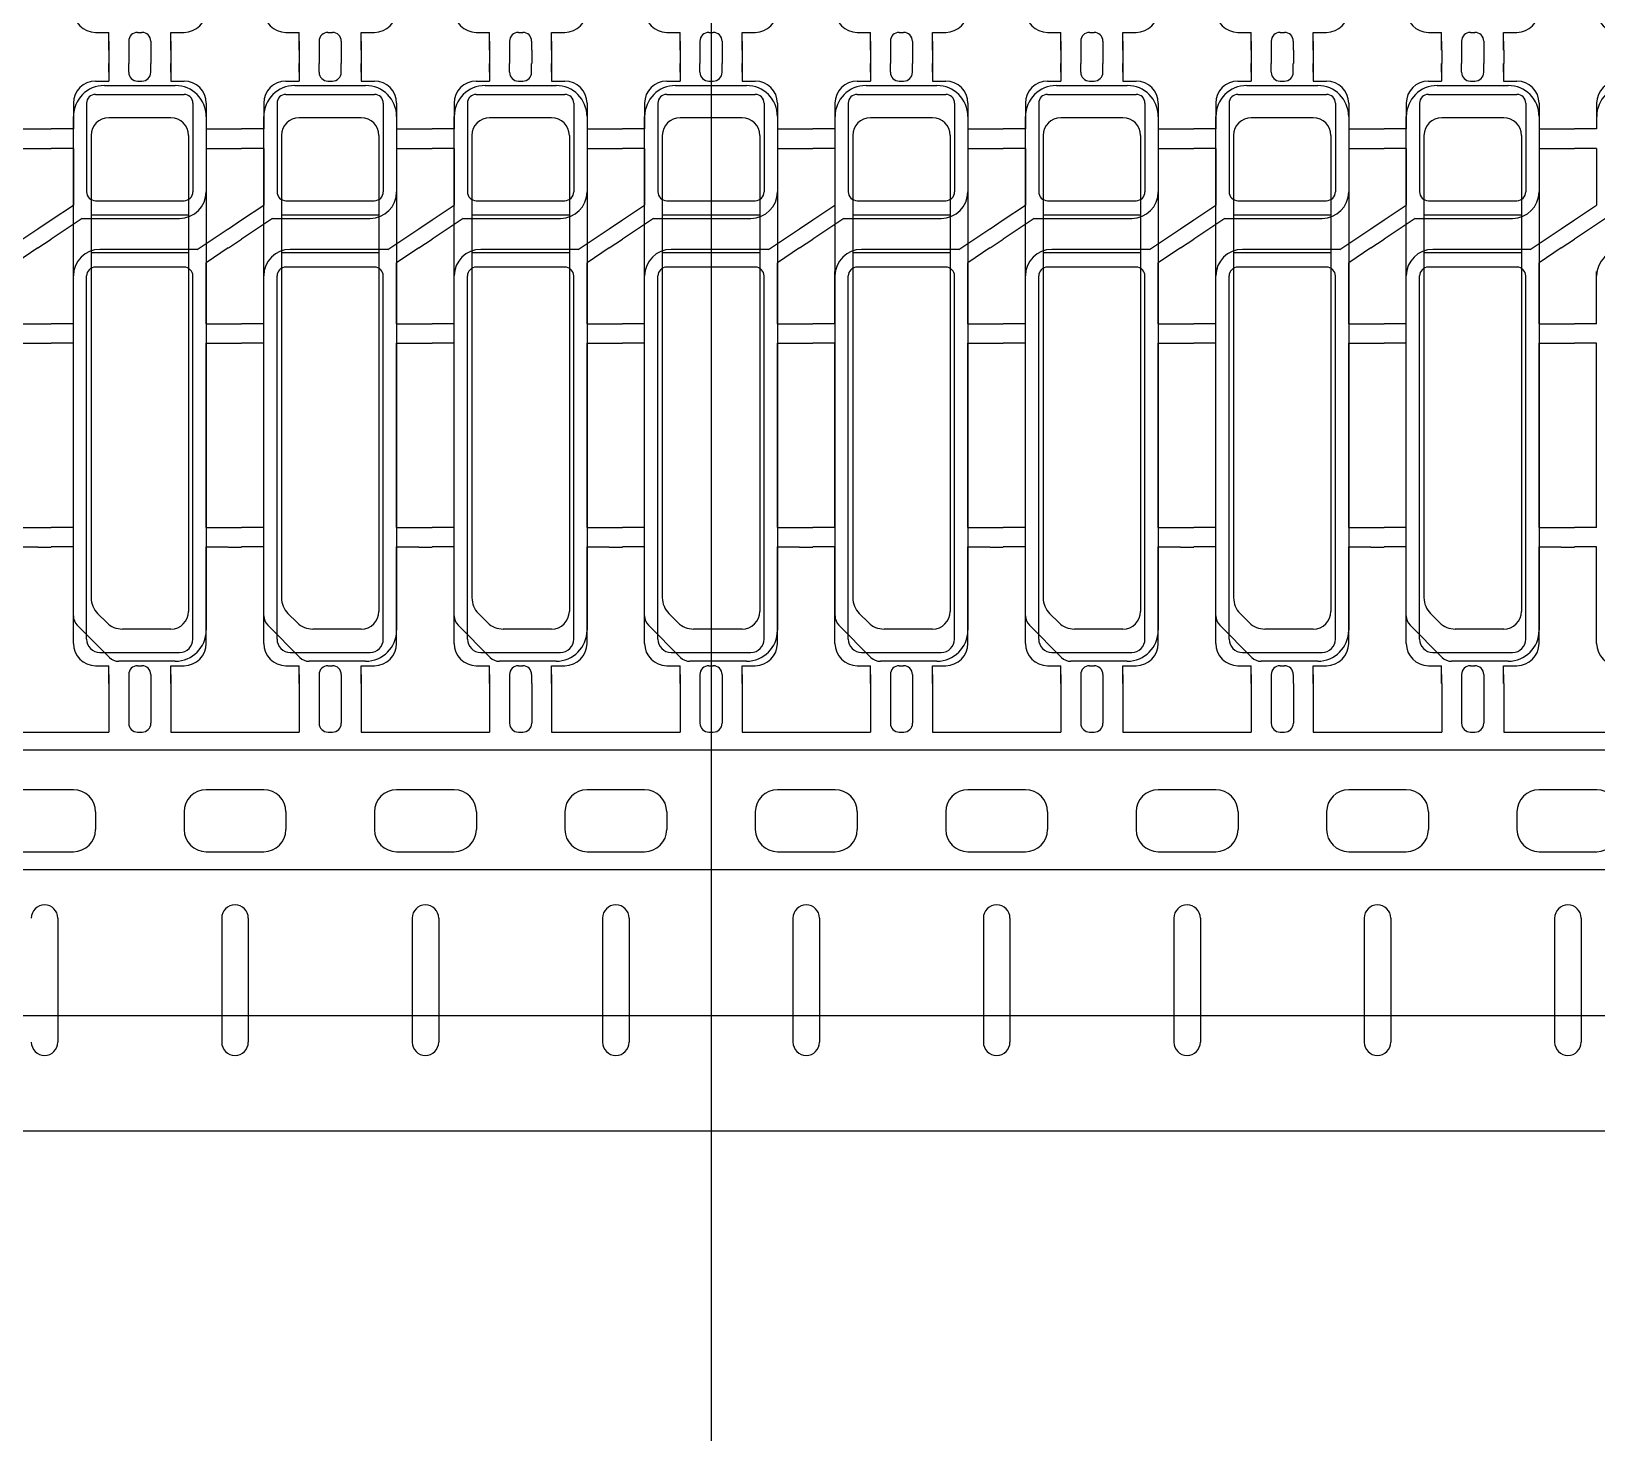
# Model space of a CAD drawing. Header units: millimetres. Extents: x -992 to 1678, y 98 to 1000.
# Drawn here: x -884.61 to -866.94, y 537.87 to 553.78 of the extents above; entities that cross this region are included whole.
import ezdxf

# ---------------------------------------------------------------- set-up
doc = ezdxf.new("R2010")
doc.units = ezdxf.units.MM
doc.linetypes.add('CENTER', pattern=[10.16, 6.35, -1.27, 1.27, -1.27])
doc.linetypes.add('HIDDEN', pattern=[1.905, 1.27, -0.635])
for name, color, linetype in [('1', 3, 'Continuous'), ('b etching', 1, 'Continuous'), ('CEN', 8, 'CENTER'), ('HID', 1, 'HIDDEN'), ('PPA', 2, 'Continuous')]:
    doc.layers.add(name, color=color, linetype=linetype)

# ---------------------------------------------------------------- blocks, each defined once
blk = doc.blocks.new('e1')
at = {"layer": '1'}
for p, q in [((-947.058, 906.581), (-947.058, 906.481)), ((-947.058, 906.481), (-947.058, 906.581)), ((-947.058, 906.581), (-947.058, 906.381)), ((-946.358, 906.581), (-946.358, 906.481)), ((-946.358, 906.481), (-946.358, 906.581)), ((-946.358, 906.581), (-946.358, 906.381)), ((-946.358, 906.381), (-946.208, 906.381)), ((-947.458, 906.131), (-947.458, 905.841)), ((-945.958, 906.131), (-945.958, 905.841)), ((-947.458, 905.841), (-947.708, 905.841)), ((-945.958, 905.841), (-945.708, 905.841)), ((-947.458, 905.621), (-947.708, 905.621)), ((-947.458, 905.621), (-947.458, 904.981)), ((-945.958, 905.621), (-945.958, 905.131)), ((-945.958, 905.621), (-945.708, 905.621)), ((-947.358, 904.831), (-946.258, 904.831)), ((-946.058, 904.481), (-947.158, 904.481)), ((-945.958, 903.641), (-945.958, 904.331)), ((-947.458, 903.641), (-947.458, 904.231)), ((-947.458, 903.641), (-947.708, 903.641)), ((-945.958, 903.641), (-945.708, 903.641)), ((-947.458, 903.421), (-947.708, 903.421)), ((-947.458, 901.341), (-947.458, 903.421)), ((-945.958, 901.341), (-945.958, 903.421)), ((-945.958, 903.421), (-945.708, 903.421)), ((-947.458, 901.341), (-947.708, 901.341)), ((-945.958, 901.341), (-945.708, 901.341)), ((-947.458, 901.121), (-947.708, 901.121)), ((-947.458, 900.031), (-947.458, 901.121)), ((-945.958, 900.031), (-945.958, 901.121)), ((-945.958, 901.121), (-945.708, 901.121)), ((-947.058, 899.581), (-947.058, 899.781)), ((-947.058, 899.581), (-947.058, 899.681)), ((-947.058, 899.681), (-947.058, 899.581)), ((-946.358, 899.781), (-946.208, 899.781)), ((-946.358, 899.581), (-946.358, 899.781)), ((-946.358, 899.581), (-946.358, 899.681)), ((-946.358, 899.681), (-946.358, 899.581))]:
    blk.add_line(p, q, dxfattribs=at)
at = {"layer": '1', "linetype": 'ByBlock'}
for p, q in [((-946.833, 906.481), (-946.833, 906.581)), ((-946.583, 906.481), (-946.583, 906.581)), ((-947.208, 906.381), (-947.058, 906.381)), ((-946.733, 906.381), (-946.683, 906.381)), ((-947.708, 904.814), (-947.458, 904.981)), ((-947.358, 904.831), (-947.708, 904.597)), ((-946.058, 904.481), (-945.708, 904.714)), ((-945.708, 904.497), (-945.958, 904.331)), ((-947.208, 899.781), (-947.058, 899.781)), ((-946.833, 899.681), (-946.833, 899.581)), ((-946.733, 899.781), (-946.683, 899.781)), ((-946.583, 899.681), (-946.583, 899.581))]:
    blk.add_line(p, q, dxfattribs=at)
at = {"layer": '1'}
for centre, radius, start, end in [((-947.208, 906.131), 0.25, 90, 180), ((-946.208, 906.131), 0.25, 0, 90), ((-946.258, 905.131), 0.3, 270, 0), ((-947.158, 904.181), 0.3, 90, 180), ((-947.208, 900.031), 0.25, 180, 270), ((-946.208, 900.031), 0.25, 270, 0)]:
    blk.add_arc(centre, radius, start, end, dxfattribs=at)
at = {"layer": '1', "linetype": 'ByBlock'}
for centre, start, end in [((-946.733, 906.481), 180, 270), ((-946.683, 906.481), 270, 0), ((-946.733, 899.681), 90, 180), ((-946.683, 899.681), 0, 90)]:
    blk.add_arc(centre, 0.1, start, end, dxfattribs=at)
blk = doc.blocks.new('e2')
at = {"layer": 'b etching', "linetype": 'ByBlock'}
for p, q in [((-947.208, 906.231), (-946.208, 906.231)), ((-947.308, 906.131), (-947.308, 905.131)), ((-946.108, 906.131), (-946.108, 905.131)), ((-947.208, 905.031), (-946.208, 905.031)), ((-946.208, 904.281), (-947.208, 904.281)), ((-947.308, 900.081), (-947.308, 904.181)), ((-946.108, 900.081), (-946.108, 904.181)), ((-947.158, 899.931), (-946.258, 899.931))]:
    blk.add_line(p, q, dxfattribs=at)
for centre, radius, start, end in [((-947.208, 906.131), 0.1, 90, 180), ((-946.208, 906.131), 0.1, 360, 90), ((-947.208, 905.131), 0.1, 180, 270), ((-946.208, 905.131), 0.1, 270, 360), ((-947.208, 904.181), 0.1, 90, 180), ((-946.208, 904.181), 0.1, 0, 90), ((-947.158, 900.081), 0.15, 180, 270), ((-946.258, 900.081), 0.15, 270, 0)]:
    blk.add_arc(centre, radius, start, end, dxfattribs=at)

msp = doc.modelspace()

# ---------------------------------------------------------------- linework, layer by layer
at = {"layer": '1', "linetype": 'ByBlock'}
for p, q in [((-883.73553085, 553.57062093), (-883.73553085, 553.42062093)), ((-883.51053085, 553.57062093), (-883.51053085, 553.42062093)), ((-883.26053085, 553.57062093), (-883.26053085, 553.42062093)), ((-883.03553085, 553.57062093), (-883.03553085, 553.42062093)), ((-881.58553085, 553.57062093), (-881.58553085, 553.42062093)), ((-881.36053085, 553.57062093), (-881.36053085, 553.42062093)), ((-881.11053085, 553.57062093), (-881.11053085, 553.42062093)), ((-880.88553085, 553.57062093), (-880.88553085, 553.42062093)), ((-879.43553085, 553.57062093), (-879.43553085, 553.42062093)), ((-879.21053085, 553.57062093), (-879.21053085, 553.42062093)), ((-878.96053085, 553.57062093), (-878.96053085, 553.42062093)), ((-878.73553085, 553.57062093), (-878.73553085, 553.42062093)), ((-877.28553085, 553.57062093), (-877.28553085, 553.42062093)), ((-877.06053085, 553.57062093), (-877.06053085, 553.42062093)), ((-876.81053085, 553.57062093), (-876.81053085, 553.42062093)), ((-876.58553085, 553.57062093), (-876.58553085, 553.42062093)), ((-875.13553085, 553.57062093), (-875.13553085, 553.42062093)), ((-874.91053085, 553.57062093), (-874.91053085, 553.42062093)), ((-874.66053085, 553.57062093), (-874.66053085, 553.42062093)), ((-874.43553085, 553.57062093), (-874.43553085, 553.42062093)), ((-872.98553085, 553.57062093), (-872.98553085, 553.42062093)), ((-872.76053085, 553.57062093), (-872.76053085, 553.42062093)), ((-872.51053085, 553.57062093), (-872.51053085, 553.42062093)), ((-872.28553085, 553.57062093), (-872.28553085, 553.42062093)), ((-870.83553085, 553.57062093), (-870.83553085, 553.42062093)), ((-870.61053085, 553.57062093), (-870.61053085, 553.42062093)), ((-870.36053085, 553.57062093), (-870.36053085, 553.42062093)), ((-870.13553085, 553.57062093), (-870.13553085, 553.42062093)), ((-868.68553085, 553.57062093), (-868.68553085, 553.42062093)), ((-868.46053085, 553.57062093), (-868.46053085, 553.42062093)), ((-868.21053085, 553.57062093), (-868.21053085, 553.42062093)), ((-867.98553085, 553.57062093), (-867.98553085, 553.42062093)), ((-884.53553085, 552.68062093), (-884.38553085, 552.68062093)), ((-882.38553085, 552.68062093), (-882.23553085, 552.68062093)), ((-880.23553085, 552.68062093), (-880.08553085, 552.68062093)), ((-878.08553085, 552.68062093), (-877.93553085, 552.68062093)), ((-875.93553085, 552.68062093), (-875.78553085, 552.68062093)), ((-873.78553085, 552.68062093), (-873.63553085, 552.68062093)), ((-871.63553085, 552.68062093), (-871.48553085, 552.68062093)), ((-869.48553085, 552.68062093), (-869.33553085, 552.68062093)), ((-867.33553085, 552.68062093), (-867.18553085, 552.68062093)), ((-884.53553085, 552.46062093), (-884.38553085, 552.46062093)), ((-882.38553085, 552.46062093), (-882.23553085, 552.46062093)), ((-880.23553085, 552.46062093), (-880.08553085, 552.46062093)), ((-878.08553085, 552.46062093), (-877.93553085, 552.46062093)), ((-875.93553085, 552.46062093), (-875.78553085, 552.46062093)), ((-873.78553085, 552.46062093), (-873.63553085, 552.46062093)), ((-871.63553085, 552.46062093), (-871.48553085, 552.46062093)), ((-869.48553085, 552.46062093), (-869.33553085, 552.46062093)), ((-867.33553085, 552.46062093), (-867.18553085, 552.46062093)), ((-884.53553085, 551.55395426), (-884.38553085, 551.65395426)), ((-882.38553085, 551.55395426), (-882.23553085, 551.65395426)), ((-880.23553085, 551.55395426), (-880.08553085, 551.65395426)), ((-878.08553085, 551.55395426), (-877.93553085, 551.65395426)), ((-875.93553085, 551.55395426), (-875.78553085, 551.65395426)), ((-873.78553085, 551.55395426), (-873.63553085, 551.65395426)), ((-871.63553085, 551.55395426), (-871.48553085, 551.65395426)), ((-869.48553085, 551.55395426), (-869.33553085, 551.65395426)), ((-867.33553085, 551.55395426), (-867.18553085, 551.65395426)), ((-884.53553085, 551.33728759), (-884.38553085, 551.43728759)), ((-882.38553085, 551.33728759), (-882.23553085, 551.43728759)), ((-880.23553085, 551.33728759), (-880.08553085, 551.43728759)), ((-878.08553085, 551.33728759), (-877.93553085, 551.43728759)), ((-875.93553085, 551.33728759), (-875.78553085, 551.43728759)), ((-873.78553085, 551.33728759), (-873.63553085, 551.43728759)), ((-871.63553085, 551.33728759), (-871.48553085, 551.43728759)), ((-869.48553085, 551.33728759), (-869.33553085, 551.43728759)), ((-867.33553085, 551.33728759), (-867.18553085, 551.43728759)), ((-884.53553085, 550.48062093), (-884.38553085, 550.48062093)), ((-882.38553085, 550.48062093), (-882.23553085, 550.48062093)), ((-880.23553085, 550.48062093), (-880.08553085, 550.48062093)), ((-878.08553085, 550.48062093), (-877.93553085, 550.48062093)), ((-875.93553085, 550.48062093), (-875.78553085, 550.48062093)), ((-873.78553085, 550.48062093), (-873.63553085, 550.48062093)), ((-871.63553085, 550.48062093), (-871.48553085, 550.48062093)), ((-869.48553085, 550.48062093), (-869.33553085, 550.48062093)), ((-867.33553085, 550.48062093), (-867.18553085, 550.48062093)), ((-884.53553085, 550.26062093), (-884.38553085, 550.26062093)), ((-882.38553085, 550.26062093), (-882.23553085, 550.26062093)), ((-880.23553085, 550.26062093), (-880.08553085, 550.26062093)), ((-878.08553085, 550.26062093), (-877.93553085, 550.26062093)), ((-875.93553085, 550.26062093), (-875.78553085, 550.26062093)), ((-873.78553085, 550.26062093), (-873.63553085, 550.26062093)), ((-871.63553085, 550.26062093), (-871.48553085, 550.26062093)), ((-869.48553085, 550.26062093), (-869.33553085, 550.26062093)), ((-867.33553085, 550.26062093), (-867.18553085, 550.26062093)), ((-884.53553085, 548.18062093), (-884.38553085, 548.18062093)), ((-882.38553085, 548.18062093), (-882.23553085, 548.18062093)), ((-880.23553085, 548.18062093), (-880.08553085, 548.18062093)), ((-878.08553085, 548.18062093), (-877.93553085, 548.18062093)), ((-875.93553085, 548.18062093), (-875.78553085, 548.18062093)), ((-873.78553085, 548.18062093), (-873.63553085, 548.18062093)), ((-871.63553085, 548.18062093), (-871.48553085, 548.18062093)), ((-869.48553085, 548.18062093), (-869.33553085, 548.18062093)), ((-867.33553085, 548.18062093), (-867.18553085, 548.18062093)), ((-884.53553085, 547.96062093), (-884.38553085, 547.96062093)), ((-882.38553085, 547.96062093), (-882.23553085, 547.96062093)), ((-880.23553085, 547.96062093), (-880.08553085, 547.96062093)), ((-878.08553085, 547.96062093), (-877.93553085, 547.96062093)), ((-875.93553085, 547.96062093), (-875.78553085, 547.96062093)), ((-873.78553085, 547.96062093), (-873.63553085, 547.96062093)), ((-871.63553085, 547.96062093), (-871.48553085, 547.96062093)), ((-869.48553085, 547.96062093), (-869.33553085, 547.96062093)), ((-867.33553085, 547.96062093), (-867.18553085, 547.96062093)), ((-883.73553085, 546.42062093), (-883.73553085, 545.87062093)), ((-883.73553085, 546.42062093), (-883.73553085, 546.12062093)), ((-883.51053085, 546.42062093), (-883.51053085, 545.97062093)), ((-883.51053085, 546.42062093), (-883.51053085, 546.12062093)), ((-883.26053085, 546.42062093), (-883.26053085, 545.97062093)), ((-883.26053085, 546.42062093), (-883.26053085, 546.12062093)), ((-883.03553085, 546.42062093), (-883.03553085, 545.87062093)), ((-883.03553085, 546.42062093), (-883.03553085, 546.12062093)), ((-881.58553085, 546.42062093), (-881.58553085, 545.87062093)), ((-881.58553085, 546.42062093), (-881.58553085, 546.12062093)), ((-881.36053085, 546.42062093), (-881.36053085, 545.97062093)), ((-881.36053085, 546.42062093), (-881.36053085, 546.12062093)), ((-881.11053085, 546.42062093), (-881.11053085, 545.97062093)), ((-881.11053085, 546.42062093), (-881.11053085, 546.12062093)), ((-880.88553085, 546.42062093), (-880.88553085, 545.87062093)), ((-880.88553085, 546.42062093), (-880.88553085, 546.12062093)), ((-879.43553085, 546.42062093), (-879.43553085, 545.87062093)), ((-879.43553085, 546.42062093), (-879.43553085, 546.12062093)), ((-879.21053085, 546.42062093), (-879.21053085, 545.97062093)), ((-879.21053085, 546.42062093), (-879.21053085, 546.12062093)), ((-878.96053085, 546.42062093), (-878.96053085, 545.97062093)), ((-878.96053085, 546.42062093), (-878.96053085, 546.12062093)), ((-878.73553085, 546.42062093), (-878.73553085, 545.87062093)), ((-878.73553085, 546.42062093), (-878.73553085, 546.12062093)), ((-877.28553085, 546.42062093), (-877.28553085, 545.87062093)), ((-877.28553085, 546.42062093), (-877.28553085, 546.12062093)), ((-877.06053085, 546.42062093), (-877.06053085, 545.97062093)), ((-877.06053085, 546.42062093), (-877.06053085, 546.12062093)), ((-876.81053085, 546.42062093), (-876.81053085, 545.97062093)), ((-876.81053085, 546.42062093), (-876.81053085, 546.12062093)), ((-876.58553085, 546.42062093), (-876.58553085, 545.87062093)), ((-876.58553085, 546.42062093), (-876.58553085, 546.12062093)), ((-875.13553085, 546.42062093), (-875.13553085, 545.87062093)), ((-875.13553085, 546.42062093), (-875.13553085, 546.12062093)), ((-874.91053085, 546.42062093), (-874.91053085, 545.97062093)), ((-874.91053085, 546.42062093), (-874.91053085, 546.12062093)), ((-874.66053085, 546.42062093), (-874.66053085, 545.97062093)), ((-874.66053085, 546.42062093), (-874.66053085, 546.12062093)), ((-874.43553085, 546.42062093), (-874.43553085, 545.87062093)), ((-874.43553085, 546.42062093), (-874.43553085, 546.12062093)), ((-872.98553085, 546.42062093), (-872.98553085, 545.87062093)), ((-872.98553085, 546.42062093), (-872.98553085, 546.12062093)), ((-872.76053085, 546.42062093), (-872.76053085, 545.97062093)), ((-872.76053085, 546.42062093), (-872.76053085, 546.12062093)), ((-872.51053085, 546.42062093), (-872.51053085, 545.97062093)), ((-872.51053085, 546.42062093), (-872.51053085, 546.12062093)), ((-872.28553085, 546.42062093), (-872.28553085, 545.87062093)), ((-872.28553085, 546.42062093), (-872.28553085, 546.12062093)), ((-870.83553085, 546.42062093), (-870.83553085, 545.87062093)), ((-870.83553085, 546.42062093), (-870.83553085, 546.12062093)), ((-870.61053085, 546.42062093), (-870.61053085, 545.97062093)), ((-870.61053085, 546.42062093), (-870.61053085, 546.12062093)), ((-870.36053085, 546.42062093), (-870.36053085, 545.97062093)), ((-870.36053085, 546.42062093), (-870.36053085, 546.12062093)), ((-870.13553085, 546.42062093), (-870.13553085, 545.87062093)), ((-870.13553085, 546.42062093), (-870.13553085, 546.12062093)), ((-868.68553085, 546.42062093), (-868.68553085, 545.87062093)), ((-868.68553085, 546.42062093), (-868.68553085, 546.12062093)), ((-868.46053085, 546.42062093), (-868.46053085, 545.97062093)), ((-868.46053085, 546.42062093), (-868.46053085, 546.12062093)), ((-868.21053085, 546.42062093), (-868.21053085, 545.97062093)), ((-868.21053085, 546.42062093), (-868.21053085, 546.12062093)), ((-867.98553085, 546.42062093), (-867.98553085, 545.87062093)), ((-867.98553085, 546.42062093), (-867.98553085, 546.12062093)), ((-885.18553085, 545.87062093), (-883.73553085, 545.87062093)), ((-883.41053085, 545.87062093), (-883.36053085, 545.87062093)), ((-883.03553085, 545.87062093), (-881.58553085, 545.87062093)), ((-881.26053085, 545.87062093), (-881.21053085, 545.87062093)), ((-880.88553085, 545.87062093), (-879.43553085, 545.87062093)), ((-879.11053085, 545.87062093), (-879.06053085, 545.87062093)), ((-878.73553085, 545.87062093), (-877.28553085, 545.87062093)), ((-876.96053085, 545.87062093), (-876.91053085, 545.87062093)), ((-876.58553085, 545.87062093), (-875.13553085, 545.87062093)), ((-874.81053085, 545.87062093), (-874.76053085, 545.87062093)), ((-874.43553085, 545.87062093), (-872.98553085, 545.87062093)), ((-872.66053085, 545.87062093), (-872.61053085, 545.87062093)), ((-872.28553085, 545.87062093), (-870.83553085, 545.87062093)), ((-870.51053085, 545.87062093), (-870.46053085, 545.87062093)), ((-870.13553085, 545.87062093), (-868.68553085, 545.87062093)), ((-868.36053085, 545.87062093), (-868.31053085, 545.87062093)), ((-867.98553085, 545.87062093), (-866.53553085, 545.87062093)), ((-884.13553085, 545.22062093), (-884.78553085, 545.22062093)), ((-881.98553085, 545.22062093), (-882.63553085, 545.22062093)), ((-879.83553085, 545.22062093), (-880.48553085, 545.22062093)), ((-877.68553085, 545.22062093), (-878.33553085, 545.22062093)), ((-875.53553085, 545.22062093), (-876.18553085, 545.22062093)), ((-873.38553085, 545.22062093), (-874.03553085, 545.22062093)), ((-871.23553085, 545.22062093), (-871.88553085, 545.22062093)), ((-869.08553085, 545.22062093), (-869.73553085, 545.22062093)), ((-866.93553085, 545.22062093), (-867.58553085, 545.22062093)), ((-883.88553085, 544.97062093), (-883.88553085, 544.77062093)), ((-882.88553085, 544.97062093), (-882.88553085, 544.77062093)), ((-881.73553085, 544.97062093), (-881.73553085, 544.77062093)), ((-880.73553085, 544.97062093), (-880.73553085, 544.77062093)), ((-879.58553085, 544.97062093), (-879.58553085, 544.77062093)), ((-878.58553085, 544.97062093), (-878.58553085, 544.77062093)), ((-877.43553085, 544.97062093), (-877.43553085, 544.77062093)), ((-876.43553085, 544.97062093), (-876.43553085, 544.77062093)), ((-875.28553085, 544.97062093), (-875.28553085, 544.77062093)), ((-874.28553085, 544.97062093), (-874.28553085, 544.77062093)), ((-873.13553085, 544.97062093), (-873.13553085, 544.77062093)), ((-872.13553085, 544.97062093), (-872.13553085, 544.77062093)), ((-870.98553085, 544.97062093), (-870.98553085, 544.77062093)), ((-869.98553085, 544.97062093), (-869.98553085, 544.77062093)), ((-868.83553085, 544.97062093), (-868.83553085, 544.77062093)), ((-867.83553085, 544.97062093), (-867.83553085, 544.77062093)), ((-876.93553085, 541.37062093), (-847.08553085, 541.37062093))]:
    msp.add_line(p, q, dxfattribs=at)
at = {"layer": '1'}
for p, q in [((-884.78553085, 544.52062093), (-884.13553085, 544.52062093)), ((-882.63553085, 544.52062093), (-881.98553085, 544.52062093)), ((-880.48553085, 544.52062093), (-879.83553085, 544.52062093)), ((-878.33553085, 544.52062093), (-877.68553085, 544.52062093)), ((-876.18553085, 544.52062093), (-875.53553085, 544.52062093)), ((-874.03553085, 544.52062093), (-873.38553085, 544.52062093)), ((-871.88553085, 544.52062093), (-871.23553085, 544.52062093)), ((-869.73553085, 544.52062093), (-869.08553085, 544.52062093)), ((-867.58553085, 544.52062093), (-866.93553085, 544.52062093)), ((-884.31053085, 543.77062093), (-884.31053085, 542.37062093)), ((-884.31053085, 543.77062093), (-884.31053085, 542.37062093)), ((-882.46053085, 543.77062093), (-882.46053085, 542.37062093)), ((-882.46053085, 543.77062093), (-882.46053085, 542.37062093)), ((-882.16053085, 543.77062093), (-882.16053085, 542.37062093)), ((-882.16053085, 543.77062093), (-882.16053085, 542.37062093)), ((-880.31053085, 543.77062093), (-880.31053085, 542.37062093)), ((-880.31053085, 543.77062093), (-880.31053085, 542.37062093)), ((-880.01053085, 543.77062093), (-880.01053085, 542.37062093)), ((-880.01053085, 543.77062093), (-880.01053085, 542.37062093)), ((-878.16053085, 543.77062093), (-878.16053085, 542.37062093)), ((-878.16053085, 543.77062093), (-878.16053085, 542.37062093)), ((-877.86053085, 543.77062093), (-877.86053085, 542.37062093)), ((-877.86053085, 543.77062093), (-877.86053085, 542.37062093)), ((-876.01053085, 543.77062093), (-876.01053085, 542.37062093)), ((-876.01053085, 543.77062093), (-876.01053085, 542.37062093)), ((-875.71053085, 543.77062093), (-875.71053085, 542.37062093)), ((-875.71053085, 543.77062093), (-875.71053085, 542.37062093)), ((-873.86053085, 543.77062093), (-873.86053085, 542.37062093)), ((-873.86053085, 543.77062093), (-873.86053085, 542.37062093)), ((-873.56053085, 543.77062093), (-873.56053085, 542.37062093)), ((-873.56053085, 543.77062093), (-873.56053085, 542.37062093)), ((-871.71053085, 543.77062093), (-871.71053085, 542.37062093)), ((-871.71053085, 543.77062093), (-871.71053085, 542.37062093)), ((-871.41053085, 543.77062093), (-871.41053085, 542.37062093)), ((-871.41053085, 543.77062093), (-871.41053085, 542.37062093)), ((-869.56053085, 543.77062093), (-869.56053085, 542.37062093)), ((-869.56053085, 543.77062093), (-869.56053085, 542.37062093)), ((-869.26053085, 543.77062093), (-869.26053085, 542.37062093)), ((-869.26053085, 543.77062093), (-869.26053085, 542.37062093)), ((-867.41053085, 543.77062093), (-867.41053085, 542.37062093)), ((-867.41053085, 543.77062093), (-867.41053085, 542.37062093)), ((-867.11053085, 543.77062093), (-867.11053085, 542.37062093)), ((-867.11053085, 543.77062093), (-867.11053085, 542.37062093)), ((-906.78553085, 541.37062093), (-876.93553085, 541.37062093))]:
    msp.add_line(p, q, dxfattribs=at)
at = {"layer": '1', "linetype": 'ByBlock'}
for centre, radius, start, end in [((-883.41053085, 545.97062093), 0.1, 180, 270), ((-883.36053085, 545.97062093), 0.1, 270, 0), ((-881.26053085, 545.97062093), 0.1, 180, 270), ((-881.21053085, 545.97062093), 0.1, 270, 0), ((-879.11053085, 545.97062093), 0.1, 180, 270), ((-879.06053085, 545.97062093), 0.1, 270, 0), ((-876.96053085, 545.97062093), 0.1, 180, 270), ((-876.91053085, 545.97062093), 0.1, 270, 0), ((-874.81053085, 545.97062093), 0.1, 180, 270), ((-874.76053085, 545.97062093), 0.1, 270, 0), ((-872.66053085, 545.97062093), 0.1, 180, 270), ((-872.61053085, 545.97062093), 0.1, 270, 0), ((-870.51053085, 545.97062093), 0.1, 180, 270), ((-870.46053085, 545.97062093), 0.1, 270, 0), ((-868.36053085, 545.97062093), 0.1, 180, 270), ((-868.31053085, 545.97062093), 0.1, 270, 0), ((-884.13553085, 544.97062093), 0.25, 360, 90), ((-882.63553085, 544.97062093), 0.25, 90, 180), ((-881.98553085, 544.97062093), 0.25, 360, 90), ((-880.48553085, 544.97062093), 0.25, 90, 180), ((-879.83553085, 544.97062093), 0.25, 360, 90), ((-878.33553085, 544.97062093), 0.25, 90, 180), ((-877.68553085, 544.97062093), 0.25, 360, 90), ((-876.18553085, 544.97062093), 0.25, 90, 180), ((-875.53553085, 544.97062093), 0.25, 360, 90), ((-874.03553085, 544.97062093), 0.25, 90, 180), ((-873.38553085, 544.97062093), 0.25, 360, 90), ((-871.88553085, 544.97062093), 0.25, 90, 180), ((-871.23553085, 544.97062093), 0.25, 360, 90), ((-869.73553085, 544.97062093), 0.25, 90, 180), ((-869.08553085, 544.97062093), 0.25, 360, 90), ((-867.58553085, 544.97062093), 0.25, 90, 180), ((-866.93553085, 544.97062093), 0.25, 360, 90), ((-884.13553085, 544.77062093), 0.25, 270, 360), ((-882.63553085, 544.77062093), 0.25, 180, 270), ((-881.98553085, 544.77062093), 0.25, 270, 360), ((-880.48553085, 544.77062093), 0.25, 180, 270), ((-879.83553085, 544.77062093), 0.25, 270, 360), ((-878.33553085, 544.77062093), 0.25, 180, 270), ((-877.68553085, 544.77062093), 0.25, 270, 360), ((-876.18553085, 544.77062093), 0.25, 180, 270), ((-875.53553085, 544.77062093), 0.25, 270, 360), ((-874.03553085, 544.77062093), 0.25, 180, 270), ((-873.38553085, 544.77062093), 0.25, 270, 360), ((-871.88553085, 544.77062093), 0.25, 180, 270), ((-871.23553085, 544.77062093), 0.25, 270, 360), ((-869.73553085, 544.77062093), 0.25, 180, 270), ((-869.08553085, 544.77062093), 0.25, 270, 360), ((-867.58553085, 544.77062093), 0.25, 180, 270), ((-866.93553085, 544.77062093), 0.25, 270, 360)]:
    msp.add_arc(centre, radius, start, end, dxfattribs=at)
at = {"layer": '1'}
for centre, start, end in [((-884.46053085, 543.77062093), 0, 180), ((-884.46053085, 543.77062093), 0, 180), ((-882.31053085, 543.77062093), 0, 180), ((-882.31053085, 543.77062093), 0, 180), ((-880.16053085, 543.77062093), 0, 180), ((-880.16053085, 543.77062093), 0, 180), ((-878.01053085, 543.77062093), 0, 180), ((-878.01053085, 543.77062093), 0, 180), ((-875.86053085, 543.77062093), 0, 180), ((-875.86053085, 543.77062093), 0, 180), ((-873.71053085, 543.77062093), 0, 180), ((-873.71053085, 543.77062093), 0, 180), ((-871.56053085, 543.77062093), 0, 180), ((-871.56053085, 543.77062093), 0, 180), ((-869.41053085, 543.77062093), 0, 180), ((-869.41053085, 543.77062093), 0, 180), ((-867.26053085, 543.77062093), 0, 180), ((-867.26053085, 543.77062093), 0, 180), ((-884.46053085, 542.37062093), 180, 0), ((-884.46053085, 542.37062093), 180, 0), ((-882.31053085, 542.37062093), 180, 0), ((-882.31053085, 542.37062093), 180, 0), ((-880.16053085, 542.37062093), 180, 0), ((-880.16053085, 542.37062093), 180, 0), ((-878.01053085, 542.37062093), 180, 0), ((-878.01053085, 542.37062093), 180, 0), ((-875.86053085, 542.37062093), 180, 0), ((-875.86053085, 542.37062093), 180, 0), ((-873.71053085, 542.37062093), 180, 0), ((-873.71053085, 542.37062093), 180, 0), ((-871.56053085, 542.37062093), 180, 0), ((-871.56053085, 542.37062093), 180, 0), ((-869.41053085, 542.37062093), 180, 0), ((-869.41053085, 542.37062093), 180, 0), ((-867.26053085, 542.37062093), 180, 0), ((-867.26053085, 542.37062093), 180, 0)]:
    msp.add_arc(centre, 0.15, start, end, dxfattribs=at)
at = {"layer": 'CEN', "linetype": 'ByBlock'}
for p, q in [((-876.93553085, 604.87062093), (-876.93553085, 537.87062093)), ((-909.21053085, 542.67062093), (-660.56053085, 542.67062093))]:
    msp.add_line(p, q, dxfattribs=at)
at = {"layer": 'HID', "linetype": 'ByBlock'}
msp.add_line((-901.88553085, 545.67062093), (-851.98553085, 545.67062093), dxfattribs=at)
at = {"layer": 'PPA', "linetype": 'ByBlock'}
for p, q in [((-883.78553085, 553.17062093), (-882.98553085, 553.17062093)), ((-881.63553085, 553.17062093), (-880.83553085, 553.17062093)), ((-879.48553085, 553.17062093), (-878.68553085, 553.17062093)), ((-877.33553085, 553.17062093), (-876.53553085, 553.17062093)), ((-875.18553085, 553.17062093), (-874.38553085, 553.17062093)), ((-873.03553085, 553.17062093), (-872.23553085, 553.17062093)), ((-870.88553085, 553.17062093), (-870.08553085, 553.17062093)), ((-868.73553085, 553.17062093), (-867.93553085, 553.17062093)), ((-884.13553085, 547.18275296), (-884.13553085, 552.82062093)), ((-883.03553085, 552.80698456), (-883.73553085, 552.80698456)), ((-882.63553085, 552.82062093), (-882.63553085, 547.02062093)), ((-881.98553085, 547.18275296), (-881.98553085, 552.82062093)), ((-880.88553085, 552.80698456), (-881.58553085, 552.80698456)), ((-880.48553085, 552.82062093), (-880.48553085, 547.02062093)), ((-879.83553085, 547.18275296), (-879.83553085, 552.82062093)), ((-878.73553085, 552.80698456), (-879.43553085, 552.80698456)), ((-878.33553085, 552.82062093), (-878.33553085, 547.02062093)), ((-877.68553085, 547.18275296), (-877.68553085, 552.82062093)), ((-876.58553085, 552.80698456), (-877.28553085, 552.80698456)), ((-876.18553085, 552.82062093), (-876.18553085, 547.02062093)), ((-875.53553085, 547.18275296), (-875.53553085, 552.82062093)), ((-874.43553085, 552.80698456), (-875.13553085, 552.80698456)), ((-874.03553085, 552.82062093), (-874.03553085, 547.02062093)), ((-873.38553085, 547.18275296), (-873.38553085, 552.82062093)), ((-872.28553085, 552.80698456), (-872.98553085, 552.80698456)), ((-871.88553085, 552.82062093), (-871.88553085, 547.02062093)), ((-871.23553085, 547.18275296), (-871.23553085, 552.82062093)), ((-870.13553085, 552.80698456), (-870.83553085, 552.80698456)), ((-869.73553085, 552.82062093), (-869.73553085, 547.02062093)), ((-869.08553085, 547.18275296), (-869.08553085, 552.82062093)), ((-867.98553085, 552.80698456), (-868.68553085, 552.80698456)), ((-867.58553085, 552.82062093), (-867.58553085, 547.02062093)), ((-883.93553085, 552.60698456), (-883.93553085, 547.38781068)), ((-882.83553085, 552.60698456), (-882.83553085, 547.23425729)), ((-881.78553085, 552.60698456), (-881.78553085, 547.38781068)), ((-880.68553085, 552.60698456), (-880.68553085, 547.23425729)), ((-879.63553085, 552.60698456), (-879.63553085, 547.38781068)), ((-878.53553085, 552.60698456), (-878.53553085, 547.23425729)), ((-877.48553085, 552.60698456), (-877.48553085, 547.38781068)), ((-876.38553085, 552.60698456), (-876.38553085, 547.23425729)), ((-875.33553085, 552.60698456), (-875.33553085, 547.38781068)), ((-874.23553085, 552.60698456), (-874.23553085, 547.23425729)), ((-873.18553085, 552.60698456), (-873.18553085, 547.38781068)), ((-872.08553085, 552.60698456), (-872.08553085, 547.23425729)), ((-871.03553085, 552.60698456), (-871.03553085, 547.38781068)), ((-869.93553085, 552.60698456), (-869.93553085, 547.23425729)), ((-868.88553085, 552.60698456), (-868.88553085, 547.38781068)), ((-867.78553085, 552.60698456), (-867.78553085, 547.23425729)), ((-883.93553085, 551.71062093), (-882.83553085, 551.71062093)), ((-881.78553085, 551.71062093), (-880.68553085, 551.71062093)), ((-879.63553085, 551.71062093), (-878.53553085, 551.71062093)), ((-877.48553085, 551.71062093), (-876.38553085, 551.71062093)), ((-875.33553085, 551.71062093), (-874.23553085, 551.71062093)), ((-873.18553085, 551.71062093), (-872.08553085, 551.71062093)), ((-871.03553085, 551.71062093), (-869.93553085, 551.71062093)), ((-868.88553085, 551.71062093), (-867.78553085, 551.71062093)), ((-882.83553085, 551.28062093), (-883.93553085, 551.28062093)), ((-880.68553085, 551.28062093), (-881.78553085, 551.28062093)), ((-878.53553085, 551.28062093), (-879.63553085, 551.28062093)), ((-876.38553085, 551.28062093), (-877.48553085, 551.28062093)), ((-874.23553085, 551.28062093), (-875.33553085, 551.28062093)), ((-872.08553085, 551.28062093), (-873.18553085, 551.28062093)), ((-869.93553085, 551.28062093), (-871.03553085, 551.28062093)), ((-867.78553085, 551.28062093), (-868.88553085, 551.28062093)), ((-884.09159687, 547.07668695), (-883.72946483, 546.71455491)), ((-883.86230754, 547.21103399), (-883.75875415, 547.1074806)), ((-881.94159687, 547.07668695), (-881.57946483, 546.71455491)), ((-881.71230754, 547.21103399), (-881.60875415, 547.1074806)), ((-879.79159687, 547.07668695), (-879.42946483, 546.71455491)), ((-879.56230754, 547.21103399), (-879.45875415, 547.1074806)), ((-877.64159687, 547.07668695), (-877.27946483, 546.71455491)), ((-877.41230754, 547.21103399), (-877.30875415, 547.1074806)), ((-875.49159687, 547.07668695), (-875.12946483, 546.71455491)), ((-875.26230754, 547.21103399), (-875.15875415, 547.1074806)), ((-873.34159687, 547.07668695), (-872.97946483, 546.71455491)), ((-873.11230754, 547.21103399), (-873.00875415, 547.1074806)), ((-871.19159687, 547.07668695), (-870.82946483, 546.71455491)), ((-870.96230754, 547.21103399), (-870.85875415, 547.1074806)), ((-869.04159687, 547.07668695), (-868.67946483, 546.71455491)), ((-868.81230754, 547.21103399), (-868.70875415, 547.1074806)), ((-883.03553085, 547.03425729), (-883.58197746, 547.03425729)), ((-880.88553085, 547.03425729), (-881.43197746, 547.03425729)), ((-878.73553085, 547.03425729), (-879.28197746, 547.03425729)), ((-876.58553085, 547.03425729), (-877.13197746, 547.03425729)), ((-874.43553085, 547.03425729), (-874.98197746, 547.03425729)), ((-872.28553085, 547.03425729), (-872.83197746, 547.03425729)), ((-870.13553085, 547.03425729), (-870.68197746, 547.03425729)), ((-867.98553085, 547.03425729), (-868.53197746, 547.03425729)), ((-882.98553085, 546.67062093), (-883.62339881, 546.67062093)), ((-880.83553085, 546.67062093), (-881.47339881, 546.67062093)), ((-878.68553085, 546.67062093), (-879.32339881, 546.67062093)), ((-876.53553085, 546.67062093), (-877.17339881, 546.67062093)), ((-874.38553085, 546.67062093), (-875.02339881, 546.67062093)), ((-872.23553085, 546.67062093), (-872.87339881, 546.67062093)), ((-870.08553085, 546.67062093), (-870.72339881, 546.67062093)), ((-867.93553085, 546.67062093), (-868.57339881, 546.67062093)), ((-903.98553085, 544.32062093), (-849.88553085, 544.32062093))]:
    msp.add_line(p, q, dxfattribs=at)
for centre, radius, start, end in [((-883.78553085, 552.82062093), 0.35, 90, 180), ((-882.98553085, 552.82062093), 0.35, 0, 90), ((-881.63553085, 552.82062093), 0.35, 90, 180), ((-880.83553085, 552.82062093), 0.35, 0, 90), ((-879.48553085, 552.82062093), 0.35, 90, 180), ((-878.68553085, 552.82062093), 0.35, 0, 90), ((-877.33553085, 552.82062093), 0.35, 90, 180), ((-876.53553085, 552.82062093), 0.35, 0, 90), ((-875.18553085, 552.82062093), 0.35, 90, 180), ((-874.38553085, 552.82062093), 0.35, 0, 90), ((-873.03553085, 552.82062093), 0.35, 90, 180), ((-872.23553085, 552.82062093), 0.35, 0, 90), ((-870.88553085, 552.82062093), 0.35, 90, 180), ((-870.08553085, 552.82062093), 0.35, 0, 90), ((-868.73553085, 552.82062093), 0.35, 90, 180), ((-867.93553085, 552.82062093), 0.35, 0, 90), ((-866.58553085, 552.82062093), 0.35, 90, 180), ((-883.73553085, 552.60698456), 0.2, 90, 180), ((-883.03553085, 552.60698456), 0.2, 0, 90), ((-881.58553085, 552.60698456), 0.2, 90, 180), ((-880.88553085, 552.60698456), 0.2, 0, 90), ((-879.43553085, 552.60698456), 0.2, 90, 180), ((-878.73553085, 552.60698456), 0.2, 0, 90), ((-877.28553085, 552.60698456), 0.2, 90, 180), ((-876.58553085, 552.60698456), 0.2, 0, 90), ((-875.13553085, 552.60698456), 0.2, 90, 180), ((-874.43553085, 552.60698456), 0.2, 0, 90), ((-872.98553085, 552.60698456), 0.2, 90, 180), ((-872.28553085, 552.60698456), 0.2, 0, 90), ((-870.83553085, 552.60698456), 0.2, 90, 180), ((-870.13553085, 552.60698456), 0.2, 0, 90), ((-868.68553085, 552.60698456), 0.2, 90, 180), ((-867.98553085, 552.60698456), 0.2, 0, 90), ((-883.68553085, 547.38781068), 0.25, 180, 225), ((-883.03553085, 547.23425729), 0.2, 270, 0), ((-881.53553085, 547.38781068), 0.25, 180, 225), ((-880.88553085, 547.23425729), 0.2, 270, 0), ((-879.38553085, 547.38781068), 0.25, 180, 225), ((-878.73553085, 547.23425729), 0.2, 270, 0), ((-877.23553085, 547.38781068), 0.25, 180, 225), ((-876.58553085, 547.23425729), 0.2, 270, 0), ((-875.08553085, 547.38781068), 0.25, 180, 225), ((-874.43553085, 547.23425729), 0.2, 270, 0), ((-872.93553085, 547.38781068), 0.25, 180, 225), ((-872.28553085, 547.23425729), 0.2, 270, 0), ((-870.78553085, 547.38781068), 0.25, 180, 225), ((-870.13553085, 547.23425729), 0.2, 270, 0), ((-868.63553085, 547.38781068), 0.25, 180, 225), ((-867.98553085, 547.23425729), 0.2, 270, 0), ((-883.98553085, 547.18275296), 0.15, 180, 225), ((-883.58197746, 547.28425729), 0.25, 225, 270), ((-881.83553085, 547.18275296), 0.15, 180, 225), ((-881.43197746, 547.28425729), 0.25, 225, 270), ((-879.68553085, 547.18275296), 0.15, 180, 225), ((-879.28197746, 547.28425729), 0.25, 225, 270), ((-877.53553085, 547.18275296), 0.15, 180, 225), ((-877.13197746, 547.28425729), 0.25, 225, 270), ((-875.38553085, 547.18275296), 0.15, 180, 225), ((-874.98197746, 547.28425729), 0.25, 225, 270), ((-873.23553085, 547.18275296), 0.15, 180, 225), ((-872.83197746, 547.28425729), 0.25, 225, 270), ((-871.08553085, 547.18275296), 0.15, 180, 225), ((-870.68197746, 547.28425729), 0.25, 225, 270), ((-868.93553085, 547.18275296), 0.15, 180, 225), ((-868.53197746, 547.28425729), 0.25, 225, 270), ((-882.98553085, 547.02062093), 0.35, 270, 0), ((-880.83553085, 547.02062093), 0.35, 270, 0), ((-878.68553085, 547.02062093), 0.35, 270, 0), ((-876.53553085, 547.02062093), 0.35, 270, 0), ((-874.38553085, 547.02062093), 0.35, 270, 0), ((-872.23553085, 547.02062093), 0.35, 270, 0), ((-870.08553085, 547.02062093), 0.35, 270, 0), ((-867.93553085, 547.02062093), 0.35, 270, 0), ((-883.62339881, 546.82062093), 0.15, 225, 270), ((-881.47339881, 546.82062093), 0.15, 225, 270), ((-879.32339881, 546.82062093), 0.15, 225, 270), ((-877.17339881, 546.82062093), 0.15, 225, 270), ((-875.02339881, 546.82062093), 0.15, 225, 270), ((-872.87339881, 546.82062093), 0.15, 225, 270), ((-870.72339881, 546.82062093), 0.15, 225, 270), ((-868.57339881, 546.82062093), 0.15, 225, 270)]:
    msp.add_arc(centre, radius, start, end, dxfattribs=at)

# ---------------------------------------------------------------- block references
at = {"linetype": 'ByBlock'}
for name, p in [('e1', (61.17201547, -346.01006667)), ('e1', (63.32201547, -346.01006667)), ('e1', (65.47201547, -346.01006667)), ('e1', (67.62201547, -346.01006667)), ('e1', (69.77201547, -346.01006667)), ('e1', (71.92201547, -346.01006667)), ('e1', (74.07201547, -346.01006667)), ('e1', (76.22201547, -346.01006667)), ('e1', (78.37201547, -346.01006667)), ('e1', (80.52201547, -346.01006667)), ('e1', (61.17201547, -353.16006667)), ('e1', (63.32201547, -353.16006667)), ('e1', (65.47201547, -353.16006667)), ('e1', (67.62201547, -353.16006667)), ('e1', (69.77201547, -353.16006667)), ('e1', (71.92201547, -353.16006667)), ('e1', (74.07201547, -353.16006667)), ('e1', (76.22201547, -353.16006667)), ('e1', (78.37201547, -353.16006667)), ('e1', (80.52201547, -353.16006667)), ('e2', (63.32201547, -353.16006667)), ('e2', (65.47201547, -353.16006667)), ('e2', (67.62201547, -353.16006667)), ('e2', (69.77201547, -353.16006667)), ('e2', (71.92201547, -353.16006667)), ('e2', (74.07201547, -353.16006667)), ('e2', (76.22201547, -353.16006667)), ('e2', (78.37201547, -353.16006667))]:
    msp.add_blockref(name, p, dxfattribs=at)

doc.saveas('drawing.dxf')
